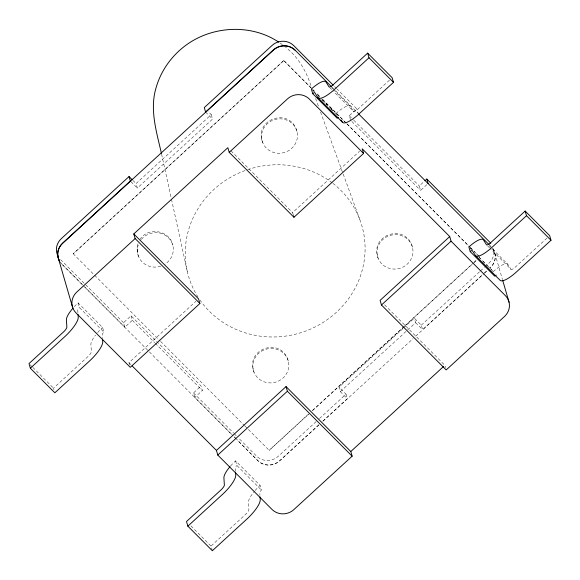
<?xml version="1.0" encoding="UTF-8"?>
<svg xmlns="http://www.w3.org/2000/svg" width="580" height="580" viewBox="0 0 580 580"><rect width="100%" height="100%" fill="white"/><g stroke="black" fill="none" stroke-linecap="round" stroke-linejoin="round"><path stroke-width="0.43" stroke-dasharray="2.9 2.17" d="M138.576 256.585C136.909 252.46 136.837 247.877 138.04 243.614M139.94 239.576C147.791 226.403 169.809 230.216 172.775 245.217M211.287 114.593L212.592 119.081L137.337 188.072L136.039 183.584L211.287 114.593L208.111 111.403M283.823 60.501L73.153 253.83L283.823 60.501L314.469 91.234M131.044 315.81L132.349 320.298L124.823 327.2L123.518 322.712L131.044 315.81L201.05 386.004L202.355 390.492L194.829 397.394L233.008 435.682M350.588 120.227L349.283 115.739L356.809 108.837L337.082 89.059M53.947 389.702L53.498 388.158L88.029 356.497A5.162 1.428 -44.9 0 0 91.364 351.654L90.9 344.455A18.052 5.003 -44.9 0 1 95.49 335.16M389.492 80.134L357.621 109.352A5.162 1.428 -44.9 0 1 353.459 111.374L333.986 91.85M129.601 364.994L128.927 362.674L195.888 301.288M293.284 214.941L292.61 212.621L359.564 151.235M194.829 397.394L193.524 392.907L201.05 386.004M426.858 184.672L420.587 190.421L419.289 185.933L424.306 181.33M308.458 414.149L269.163 450.37L309.169 413.692M312.461 410.48L403.81 326.728M404.477 326.119L473.164 263.153M473.831 262.544L476.492 260.101M312.504 410.633L473.208 263.313M473.875 262.696L476.542 260.253M322.777 421.174L347.348 398.656L340.344 391.638L339.039 387.15L402.977 328.534M403.644 327.925L414.294 318.159L421.298 325.177L422.602 329.665L483.691 273.659M340.344 391.638L415.599 322.647L414.294 318.159M316.165 421.559L278.313 456.257A15.479 14.703 -16.2 0 1 256.527 456.076L238.706 438.212M319.478 418.513L346.043 394.168L339.039 387.15M421.298 325.177L479.733 271.607M480.392 270.998L484.38 267.344M485.039 266.735L489.027 263.081A15.479 14.703 -16.2 0 0 493.551 248.856L494.856 253.344M318.79 424.828L279.618 460.745A15.479 14.703 -16.2 0 1 257.825 460.563L236.829 439.51M484.351 273.05L487.012 270.613M319 424.836L279.661 460.897A15.479 14.703 -16.2 0 1 257.875 460.723L236.807 439.596M323.002 421.167L413.025 338.64M415.693 336.19L483.705 273.84M484.373 273.231L489.041 268.946M212.352 550.732L211.004 546.092L245.536 514.438A5.162 1.428 -44.9 0 0 248.871 509.588L248.407 502.389A18.052 5.003 -44.9 0 1 254.569 491.144M546.998 238.068L515.12 267.286A5.162 1.428 -44.9 0 1 510.965 269.308L490.23 248.523M279.995 43L282.793 44.921M284.193 45.885L291.145 52.041C300.839 61.553 307.168 73.769 311.264 86.601M334.537 86.507L336.443 88.421M332.021 87.167L358.114 113.325L356.809 108.837M489.846 245.42L491.115 246.696M331.579 87.631L332.84 88.892M333.464 89.523L350.429 106.531L353.459 111.374M489.085 245.565L507.935 264.465L510.965 269.308M329.585 87.435L333.355 91.219M487.722 246L489.607 247.892M349.283 115.739L353.104 119.567M353.742 120.205L419.289 185.933M351.857 121.503L420.587 190.421M317.021 93.793L320.218 96.99M322.77 99.55L346.39 123.243M347.029 123.881L469.611 246.797M470.25 247.442L473.447 250.64M474.085 251.278L479.877 257.194L474.128 251.437M283.867 60.653L311.96 88.827M312.598 89.465L314.512 91.386M317.709 94.584L321.537 98.426M322.175 99.071L346.434 123.395M347.072 124.033L469.662 246.957M470.3 247.595L473.49 250.792M311.996 89.675L313.882 91.567M317.651 95.345L319.536 97.237M322.683 100.383L325.192 102.906M325.822 103.53L330.216 107.945M330.846 108.576L334.617 112.353M469.503 247.609L471.388 249.501M478.928 257.056L493.377 271.549A18.052 5.003 -44.9 0 1 507.935 264.465M321.712 99.6L322.966 100.862M326.105 104.016L327.367 105.27M330.506 108.424L332.391 110.316M335.53 113.462L338.046 115.985M479.218 257.542L480.472 258.796M482.98 261.319L484.865 263.211M487.381 265.727L494.29 272.658M205.595 112.063L212.592 119.081M415.599 322.647L422.602 329.665M231.029 150.873L292.61 212.621M384.554 304.819L444.86 365.291L445.534 367.611M132.856 180.394L136.039 183.584M130.978 181.692L137.337 188.072M73.109 253.677L159.986 340.895M160.58 341.381L244.26 425.401M244.854 425.887L269.163 450.37M132.349 320.298L154.621 342.635M155.259 343.273L202.355 390.492M123.518 322.712L60.516 259.536A15.479 14.703 -16.2 0 1 59.486 258.383M193.524 392.907L233.617 433.108M234.248 433.746L236.161 435.66M82.824 285.084L61.821 264.023A15.479 14.703 -16.2 0 1 60.784 262.87M83.462 285.723L124.823 327.2M236.19 438.872L233.646 436.32L236.169 438.951M61.864 264.175L82.295 284.664M84.854 287.223L148.697 351.248M149.335 351.886L232.971 435.754M74.298 306.682A18.052 5.003 -44.9 0 1 78.082 302.919L102.58 327.482L103.929 332.123A2.581 0.718 -44.9 0 0 102.261 334.551L102.493 338.147M230.637 465.914A18.052 5.003 -44.9 0 1 235.589 460.853L260.087 485.416L261.435 490.064A2.581 0.718 -44.9 0 0 259.767 492.485L259.942 495.182M78.082 302.919L79.431 307.56L103.929 332.123M235.589 460.853L236.937 465.493L261.435 490.064M128.927 362.674L130.848 364.595M30.254 364.849L32.139 366.734M32.77 367.365L53.498 388.158M190.9 525.929L211.004 546.092M315.6 98.484L318.703 106.966M320.559 112.063L342.874 173.174M343.186 174.022L360.238 220.704M412.445 247.203A18.052 17.154 -16.2 0 0 382.481 239.837A18.052 17.154 -16.2 0 0 390.086 268.555A18.052 17.154 -16.2 0 0 412.445 247.203C405.877 222.365 368.699 234.697 378.247 258.564M296.938 131.385A18.052 17.154 -16.2 0 0 266.974 124.019A18.052 17.154 -16.2 0 0 274.579 152.736A18.052 17.154 -16.2 0 0 296.938 131.385C290.377 106.546 253.192 118.878 262.747 142.745M288.274 361.036A18.052 17.154 -16.2 0 0 258.31 353.669A18.052 17.154 -16.2 0 0 265.915 382.387A18.052 17.154 -16.2 0 0 288.274 361.036C281.706 336.197 244.528 348.529 254.076 372.403M494.899 253.496L502.352 279.154M346.043 394.168L347.348 398.656M161.624 154.266L171.281 198.36M171.477 199.244L187.514 272.44M377.145 254.41L377.247 255.403M261.645 138.591L261.747 139.584M252.974 368.249L253.076 369.235M137.126 248.958L137.576 253.417M235.502 471.518L235.27 467.915A2.581 0.718 -44.9 0 1 236.937 465.493M77.938 312.678L77.764 309.981A2.581 0.718 -44.9 0 1 79.431 307.56M332.949 183.389A90.277 85.76 -16.2 0 1 334.957 313.599A90.277 85.76 -16.2 0 1 200.027 300.15M198.019 297.149A90.277 85.76 -16.2 0 1 245.993 170.208M247.617 169.65A90.277 85.76 -16.2 0 1 332.289 182.881M141.375 239.38A18.052 17.154 -16.2 0 1 168.802 238.119A18.052 17.154 -16.2 0 1 164.894 264.212M160.805 266.133A18.052 17.154 -16.2 0 1 142.158 261.95A18.052 17.154 -16.2 0 1 138.635 243.905M61.335 263.617A15.479 14.703 -16.2 0 1 59.928 261.761M335.871 113.615A18.052 5.003 -44.9 0 1 350.429 106.531M492.666 248.624A15.479 14.703 -16.2 0 1 490.375 267.728M97.636 332.55A18.052 5.003 -44.9 0 1 102.58 327.482M492.623 248.472A15.479 14.703 -16.2 0 1 490.332 267.568M255.135 490.484A18.052 5.003 -44.9 0 1 260.087 485.416"/><path stroke-width="0.87" d="M132.218 179.756L129.035 176.566L61.306 238.663A15.479 14.703 -16.2 0 0 58.189 256.462M135.14 238.569L76.814 292.037A15.479 14.703 -16.2 0 0 76.023 312.917L130.275 367.314L199.89 303.5L135.14 238.569L133.791 233.929L227.853 147.69L229.201 152.33L293.958 217.261L363.566 153.446L362.217 148.806L449.725 236.546L451.073 241.186L505.325 295.582A15.479 14.703 -16.2 0 1 504.535 316.462L446.209 369.931L381.459 305L380.11 300.36L449.725 236.546M229.201 152.33L287.528 98.861A15.479 14.703 -16.2 0 1 309.314 99.042L363.566 153.446M312.721 93.684A2.581 0.718 -44.9 0 1 314.802 92.677L317.833 97.52L342.33 122.09A20.634 5.713 -44.9 0 0 358.969 113.992L393.494 82.338L392.145 77.698L367.647 53.128L333.116 84.781A5.162 1.428 -44.9 0 1 328.962 86.811L325.924 81.961A18.052 5.003 -44.9 0 0 311.373 89.044L312.721 93.684L337.219 118.255A2.581 0.718 -44.9 0 1 338.314 117.421M102.559 339.046L102.732 341.743A20.634 5.713 -44.9 0 1 89.378 361.144L54.846 392.798L30.348 368.227L64.88 336.574A20.634 5.713 -44.9 0 0 78.228 317.18L78.053 314.483M367.647 53.128L368.996 57.768L334.464 89.429A20.634 5.713 -44.9 0 1 317.833 97.52M424.93 180.757L426.815 179.031L489.817 242.208A15.479 14.703 -16.2 0 1 490.847 243.361M216.434 450.413L286.041 386.599L350.798 451.53L352.147 456.17L293.821 509.639A15.479 14.703 -16.2 0 1 272.035 509.458L217.783 455.061L216.434 450.413L132.124 365.879M217.783 455.061L287.39 391.239L286.041 386.599M381.459 305L451.073 241.186M470.228 251.618A2.581 0.718 -44.9 0 1 472.301 250.611L475.332 255.454L499.837 280.024A20.634 5.713 -44.9 0 0 516.468 271.926L551 240.272L549.651 235.632L525.154 211.062L490.622 242.715A5.162 1.428 -44.9 0 1 486.461 244.745L483.43 239.895A18.052 5.003 -44.9 0 0 468.879 246.978L470.228 251.618L494.725 276.189A2.581 0.718 -44.9 0 1 496.27 275.137M260.058 496.98L260.239 499.685A20.634 5.713 -44.9 0 1 246.884 519.078L212.352 550.732L187.855 526.162L222.379 494.508A20.634 5.713 -44.9 0 0 235.734 475.114L235.56 472.417M525.154 211.062L526.502 215.702L491.971 247.363A20.634 5.713 -44.9 0 1 475.332 255.454M350.798 451.53L443.526 366.517M278.589 42.035C250.864 23.599 212.113 25.752 185.6 45.472C171.52 55.934 160.798 70.898 156.056 87.841C149.451 109.576 156.614 132.117 161.428 153.381M368.996 57.768L393.494 82.338M526.502 215.702L551 240.272M333.261 85.231L293.806 45.668A15.479 14.703 -16.2 0 0 272.02 45.486L204.29 107.575L205.595 112.063L273.325 49.974A15.479 14.703 -16.2 0 1 295.111 50.156L331.55 86.797M358.36 113.687L489.208 244.782M133.791 233.929L198.541 298.86L199.89 303.5M287.39 391.239L352.147 456.17M341.033 120.009L342.33 122.09M502.599 280.002L509.059 302.238M426.815 179.031L428.113 183.519M293.509 215.716L293.958 217.261M129.035 176.566L130.34 181.054L62.611 243.143A15.479 14.703 -16.2 0 0 59.486 260.949M187.855 526.162L186.506 521.522L221.031 489.868A5.162 1.428 -44.9 0 0 224.373 485.018L223.902 477.818A18.052 5.003 -44.9 0 1 230.071 466.574M58.131 257.527L72.29 306.269M30.348 368.227L29 363.587L63.532 331.934A5.162 1.428 -44.9 0 0 66.867 327.084L66.395 319.885A18.052 5.003 -44.9 0 1 73.131 307.98M295.155 50.308A15.479 14.703 -16.2 0 0 273.368 50.127L62.654 243.303A15.479 14.703 -16.2 0 0 59.537 261.101"/></g></svg>
